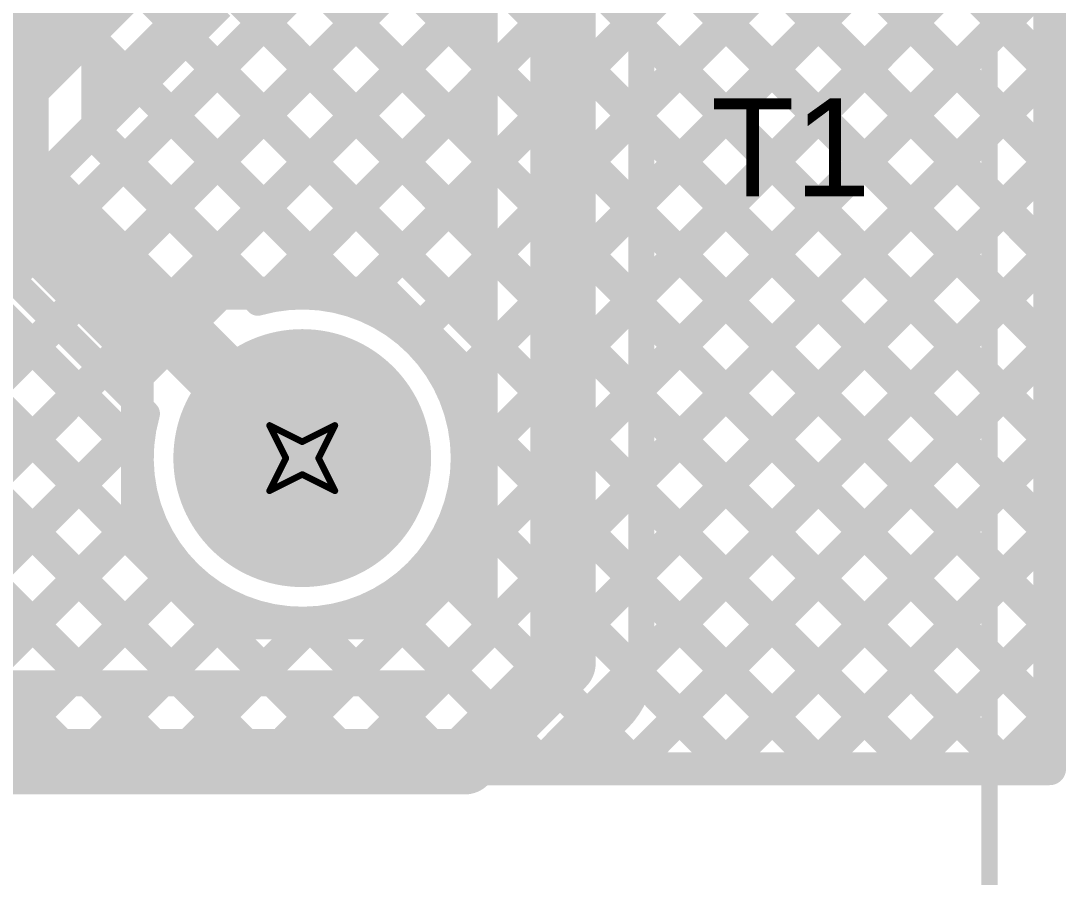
# Model space of a CAD drawing. Header units: inches. Extents: x -1.9 to 9.4, y 0 to 6.7.
# Drawn here: x 0.9603 to 1.28, y 2.0577 to 2.3195 of the extents above; entities that cross this region are included whole.
import ezdxf

# ---------------------------------------------------------------- set-up
doc = ezdxf.new("R2010")
doc.units = ezdxf.units.IN
doc.header["$MEASUREMENT"] = 0
for name, color, linetype in [('Bottom Layer', 5, 'Continuous'), ('Bottom Solder', 6, 'Continuous'), ('Drill Drawing', 1, 'Continuous'), ('Multi-Layer', 9, 'Continuous'), ('Pad Holes', 156, 'Continuous'), ('Top Layer', 1, 'Continuous'), ('Top Overlay', 2, 'Continuous'), ('Top Solder', 216, 'Continuous')]:
    doc.layers.add(name, color=color, linetype=linetype)
doc.styles.add('Arial', font='', dxfattribs={"height": 0.2})
doc.styles.get('Arial').set_extended_font_data('Arial')

# ---------------------------------------------------------------- blocks, each defined once
blk = doc.blocks.new('PE2818_I_1')
at = {"layer": 'Bottom Layer'}
h = blk.add_hatch(color=5, dxfattribs=at)
edge = h.paths.add_edge_path()
edge.add_arc((0.4, -0.4), 0.03543, 0, 360)
at = {"layer": 'Bottom Solder'}
h = blk.add_hatch(color=6, dxfattribs=at)
edge = h.paths.add_edge_path()
edge.add_arc((0.4, -0.4), 0.03943, 0, 360)
at = {"layer": 'Multi-Layer'}
h = blk.add_hatch(color=9, dxfattribs=at)
edge = h.paths.add_edge_path()
edge.add_arc((0.4, -0.4), 0.03543, 0, 360)
at = {"layer": 'Pad Holes'}
h = blk.add_hatch(color=7, dxfattribs=at)
edge = h.paths.add_edge_path()
edge.add_arc((0.4, -0.4), 0.01969, 0, 360)
at = {"layer": 'Top Layer'}
h = blk.add_hatch(color=1, dxfattribs=at)
edge = h.paths.add_edge_path()
edge.add_arc((0.4, -0.4), 0.03543, 0, 360)
at = {"layer": 'Top Solder'}
h = blk.add_hatch(color=216, dxfattribs=at)
edge = h.paths.add_edge_path()
edge.add_arc((0.4, -0.4), 0.03943, 0, 360)
at = {"layer": 'Top Overlay'}
blk.add_lwpolyline([(-0.55118, -0.61024, 0.005, 0.005, 0), (0.55118, -0.61024, 0.005, 0.005, 0)], format="xyseb", dxfattribs=at)

msp = doc.modelspace()

# ---------------------------------------------------------------- linework, layer by layer
at = {"layer": 'Bottom Layer'}
for points in [[(1.27503, 2.09083, 0.01, 0.01, 0), (1.27503, 3.36951, 0.01, 0.01, 0)], [(0.89677, 2.18108, 0.01, 0.01, 0), (1.27503, 2.55933, 0.01, 0.01, 0)], [(1.03334, 2.54631, 0.01, 0.01, 0), (1.27503, 2.30462, 0.01, 0.01, 0)], [(0.83481, 2.09083, 0.01, 0.01, 0), (1.27503, 2.53105, 0.01, 0.01, 0)], [(1.03334, 2.51802, 0.01, 0.01, 0), (1.27503, 2.27633, 0.01, 0.01, 0)], [(0.86309, 2.09083, 0.01, 0.01, 0), (1.27503, 2.50276, 0.01, 0.01, 0)], [(1.03334, 2.48974, 0.01, 0.01, 0), (1.27503, 2.24805, 0.01, 0.01, 0)], [(1.03681, 2.23626, 0.01, 0.01, 0), (1.27503, 2.47448, 0.01, 0.01, 0)], [(1.03334, 2.46145, 0.01, 0.01, 0), (1.27503, 2.21977, 0.01, 0.01, 0)], [(1.06509, 2.23626, 0.01, 0.01, 0), (1.27503, 2.44619, 0.01, 0.01, 0)], [(1.03334, 2.43317, 0.01, 0.01, 0), (1.27503, 2.19148, 0.01, 0.01, 0)], [(1.08247, 2.22535, 0.01, 0.01, 0), (1.27503, 2.41791, 0.01, 0.01, 0)], [(1.03334, 2.40488, 0.01, 0.01, 0), (1.27503, 2.1632, 0.01, 0.01, 0)], [(1.09661, 2.21121, 0.01, 0.01, 0), (1.27503, 2.38962, 0.01, 0.01, 0)], [(1.03334, 2.3766, 0.01, 0.01, 0), (1.27503, 2.13491, 0.01, 0.01, 0)], [(1.09677, 2.18309, 0.01, 0.01, 0), (1.27503, 2.36134, 0.01, 0.01, 0)], [(0.9534, 2.29464, 0.02, 0.02, 0), (1.00834, 2.34958, 0.02, 0.02, 0)], [(1.03334, 2.34832, 0.01, 0.01, 0), (1.27503, 2.10663, 0.01, 0.01, 0)], [(1.0328, 2.09083, 0.01, 0.01, 0), (1.27503, 2.33306, 0.01, 0.01, 0)], [(1.02481, 2.32856, 0.01, 0.01, 0), (1.26254, 2.09083, 0.01, 0.01, 0)], [(0.9784, 2.28214, 0.01, 0.01, 0), (1.02084, 2.32458, 0.01, 0.01, 0)], [(1.01067, 2.31442, 0.01, 0.01, 0), (1.23426, 2.09083, 0.01, 0.01, 0)], [(1.06108, 2.09083, 0.01, 0.01, 0), (1.27503, 2.30477, 0.01, 0.01, 0)], [(0.64933, 2.29464, 0.02, 0.02, 0), (0.9534, 2.29464, 0.02, 0.02, 0)], [(0.99653, 2.30027, 0.01, 0.01, 0), (1.06054, 2.23626, 0.01, 0.01, 0)], [(0.98239, 2.28613, 0.01, 0.01, 0), (1.03226, 2.23626, 0.01, 0.01, 0)], [(0.9659, 2.26964, 0.01, 0.01, 0), (0.9784, 2.28214, 0.01, 0.01, 0)], [(0.9659, 2.26964, 0.01, 0.01, 0), (0.9784, 2.28214, 0.01, 0.01, 0)], [(1.08937, 2.09083, 0.01, 0.01, 0), (1.27503, 2.27649, 0.01, 0.01, 0)], [(0.96825, 2.27199, 0.01, 0.01, 0), (1.01255, 2.22769, 0.01, 0.01, 0)], [(0.85746, 2.26964, 0.01, 0.01, 0), (1.03627, 2.09083, 0.01, 0.01, 0)], [(0.88574, 2.26964, 0.01, 0.01, 0), (1.06455, 2.09083, 0.01, 0.01, 0)], [(0.89677, 2.20936, 0.01, 0.01, 0), (0.95705, 2.26964, 0.01, 0.01, 0)], [(0.91402, 2.26964, 0.01, 0.01, 0), (0.99591, 2.18776, 0.01, 0.01, 0)], [(0.9409, 2.26964, 0.01, 0.01, 0), (0.9659, 2.26964, 0.01, 0.01, 0)], [(0.9409, 2.26964, 0.01, 0.01, 0), (0.9659, 2.26964, 0.01, 0.01, 0)], [(0.94231, 2.26964, 0.01, 0.01, 0), (0.99841, 2.21354, 0.01, 0.01, 0)], [(1.11765, 2.09083, 0.01, 0.01, 0), (1.27503, 2.2482, 0.01, 0.01, 0)], [(0.99591, 2.21104, 0.01, 0.01, 0), (1.02112, 2.23626, 0.01, 0.01, 0)], [(1.02112, 2.23626, 0.01, 0.01, 0), (1.07156, 2.23626, 0.01, 0.01, 0)], [(1.07156, 2.23626, 0.01, 0.01, 0), (1.09677, 2.21104, 0.01, 0.01, 0)], [(1.14593, 2.09083, 0.01, 0.01, 0), (1.27503, 2.21992, 0.01, 0.01, 0)], [(0.99591, 2.16061, 0.01, 0.01, 0), (0.99591, 2.21104, 0.01, 0.01, 0)], [(1.09677, 2.16061, 0.01, 0.01, 0), (1.09677, 2.21104, 0.01, 0.01, 0)], [(0.89677, 2.20204, 0.01, 0.01, 0), (1.00799, 2.09083, 0.01, 0.01, 0)], [(1.09677, 2.20003, 0.01, 0.01, 0), (1.20598, 2.09083, 0.01, 0.01, 0)], [(0.89138, 2.09083, 0.01, 0.01, 0), (0.99591, 2.19536, 0.01, 0.01, 0)], [(1.17422, 2.09083, 0.01, 0.01, 0), (1.27503, 2.19163, 0.01, 0.01, 0)], [(0.89677, 2.17376, 0.01, 0.01, 0), (0.9797, 2.09083, 0.01, 0.01, 0)], [(1.09677, 2.17175, 0.01, 0.01, 0), (1.17769, 2.09083, 0.01, 0.01, 0)], [(0.91966, 2.09083, 0.01, 0.01, 0), (0.99591, 2.16707, 0.01, 0.01, 0)], [(1.2025, 2.09083, 0.01, 0.01, 0), (1.27503, 2.16335, 0.01, 0.01, 0)], [(0.99591, 2.16061, 0.01, 0.01, 0), (1.02112, 2.13539, 0.01, 0.01, 0)], [(1.07156, 2.13539, 0.01, 0.01, 0), (1.09677, 2.16061, 0.01, 0.01, 0)], [(1.0882, 2.15204, 0.01, 0.01, 0), (1.14941, 2.09083, 0.01, 0.01, 0)], [(0.94794, 2.09083, 0.01, 0.01, 0), (1.00682, 2.1497, 0.01, 0.01, 0)], [(1.07406, 2.13789, 0.01, 0.01, 0), (1.12112, 2.09083, 0.01, 0.01, 0)], [(0.97623, 2.09083, 0.01, 0.01, 0), (1.02096, 2.13556, 0.01, 0.01, 0)], [(1.00451, 2.09083, 0.01, 0.01, 0), (1.04908, 2.13539, 0.01, 0.01, 0)], [(1.02112, 2.13539, 0.01, 0.01, 0), (1.07156, 2.13539, 0.01, 0.01, 0)], [(1.04827, 2.13539, 0.01, 0.01, 0), (1.09284, 2.09083, 0.01, 0.01, 0)], [(1.23079, 2.09083, 0.01, 0.01, 0), (1.27503, 2.13507, 0.01, 0.01, 0)], [(1.25907, 2.09083, 0.01, 0.01, 0), (1.27503, 2.10678, 0.01, 0.01, 0)], [(0.01631, 2.09083, 0.01, 0.01, 0), (1.27503, 2.09083, 0.01, 0.01, 0)]]:
    msp.add_lwpolyline(points, format="xyseb", dxfattribs=at)
for points in [[(1.00817, 2.31442, 0.005, 0.005, 1), (1.01317, 2.31442, 0.005, 0.005, 1)], [(1.27253, 2.30477, 0.005, 0.005, 1), (1.27753, 2.30477, 0.005, 0.005, 1)], [(1.27253, 2.30462, 0.005, 0.005, 1), (1.27753, 2.30462, 0.005, 0.005, 1)], [(0.9484, 2.29464, 0.01, 0.01, 1), (0.9584, 2.29464, 0.01, 0.01, 1)], [(0.9484, 2.29464, 0.01, 0.01, 1), (0.9584, 2.29464, 0.01, 0.01, 1)], [(0.99403, 2.30027, 0.005, 0.005, 1), (0.99903, 2.30027, 0.005, 0.005, 1)], [(0.97989, 2.28613, 0.005, 0.005, 1), (0.98489, 2.28613, 0.005, 0.005, 1)], [(0.9759, 2.28214, 0.005, 0.005, 1), (0.9809, 2.28214, 0.005, 0.005, 1)], [(0.9759, 2.28214, 0.005, 0.005, 1), (0.9809, 2.28214, 0.005, 0.005, 1)], [(0.9759, 2.28214, 0.005, 0.005, 1), (0.9809, 2.28214, 0.005, 0.005, 1)], [(1.27253, 2.27649, 0.005, 0.005, 1), (1.27753, 2.27649, 0.005, 0.005, 1)], [(1.27253, 2.27633, 0.005, 0.005, 1), (1.27753, 2.27633, 0.005, 0.005, 1)], [(0.96574, 2.27199, 0.005, 0.005, 1), (0.97074, 2.27199, 0.005, 0.005, 1)], [(0.95455, 2.26964, 0.005, 0.005, 1), (0.95955, 2.26964, 0.005, 0.005, 1)], [(0.9634, 2.26964, 0.005, 0.005, 1), (0.9684, 2.26964, 0.005, 0.005, 1)], [(0.9634, 2.26964, 0.005, 0.005, 1), (0.9684, 2.26964, 0.005, 0.005, 1)], [(0.9634, 2.26964, 0.005, 0.005, 1), (0.9684, 2.26964, 0.005, 0.005, 1)], [(0.9634, 2.26964, 0.005, 0.005, 1), (0.9684, 2.26964, 0.005, 0.005, 1)], [(1.27253, 2.2482, 0.005, 0.005, 1), (1.27753, 2.2482, 0.005, 0.005, 1)], [(1.27253, 2.24805, 0.005, 0.005, 1), (1.27753, 2.24805, 0.005, 0.005, 1)], [(1.01862, 2.23626, 0.005, 0.005, 1), (1.02362, 2.23626, 0.005, 0.005, 1)], [(1.01862, 2.23626, 0.005, 0.005, 1), (1.02362, 2.23626, 0.005, 0.005, 1)], [(1.02976, 2.23626, 0.005, 0.005, 1), (1.03476, 2.23626, 0.005, 0.005, 1)], [(1.03431, 2.23626, 0.005, 0.005, 1), (1.03931, 2.23626, 0.005, 0.005, 1)], [(1.05804, 2.23626, 0.005, 0.005, 1), (1.06304, 2.23626, 0.005, 0.005, 1)], [(1.06259, 2.23626, 0.005, 0.005, 1), (1.06759, 2.23626, 0.005, 0.005, 1)], [(1.06906, 2.23626, 0.005, 0.005, 1), (1.07406, 2.23626, 0.005, 0.005, 1)], [(1.06906, 2.23626, 0.005, 0.005, 1), (1.07406, 2.23626, 0.005, 0.005, 1)], [(1.01005, 2.22769, 0.005, 0.005, 1), (1.01505, 2.22769, 0.005, 0.005, 1)], [(1.07997, 2.22535, 0.005, 0.005, 1), (1.08497, 2.22535, 0.005, 0.005, 1)], [(1.27253, 2.21992, 0.005, 0.005, 1), (1.27753, 2.21992, 0.005, 0.005, 1)], [(1.27253, 2.21977, 0.005, 0.005, 1), (1.27753, 2.21977, 0.005, 0.005, 1)], [(0.99591, 2.21354, 0.005, 0.005, 1), (1.00091, 2.21354, 0.005, 0.005, 1)], [(1.09411, 2.21121, 0.005, 0.005, 1), (1.09911, 2.21121, 0.005, 0.005, 1)], [(0.99341, 2.21104, 0.005, 0.005, 1), (0.99841, 2.21104, 0.005, 0.005, 1)], [(0.99341, 2.21104, 0.005, 0.005, 1), (0.99841, 2.21104, 0.005, 0.005, 1)], [(1.09427, 2.21104, 0.005, 0.005, 1), (1.09927, 2.21104, 0.005, 0.005, 1)], [(1.09427, 2.21104, 0.005, 0.005, 1), (1.09927, 2.21104, 0.005, 0.005, 1)], [(1.09427, 2.20003, 0.005, 0.005, 1), (1.09927, 2.20003, 0.005, 0.005, 1)], [(0.99341, 2.19536, 0.005, 0.005, 1), (0.99841, 2.19536, 0.005, 0.005, 1)], [(1.27253, 2.19163, 0.005, 0.005, 1), (1.27753, 2.19163, 0.005, 0.005, 1)], [(1.27253, 2.19148, 0.005, 0.005, 1), (1.27753, 2.19148, 0.005, 0.005, 1)], [(0.99341, 2.18776, 0.005, 0.005, 1), (0.99841, 2.18776, 0.005, 0.005, 1)], [(1.09427, 2.18309, 0.005, 0.005, 1), (1.09927, 2.18309, 0.005, 0.005, 1)], [(1.09427, 2.17175, 0.005, 0.005, 1), (1.09927, 2.17175, 0.005, 0.005, 1)], [(0.99341, 2.16707, 0.005, 0.005, 1), (0.99841, 2.16707, 0.005, 0.005, 1)], [(1.27253, 2.16335, 0.005, 0.005, 1), (1.27753, 2.16335, 0.005, 0.005, 1)], [(1.27253, 2.1632, 0.005, 0.005, 1), (1.27753, 2.1632, 0.005, 0.005, 1)], [(0.99341, 2.16061, 0.005, 0.005, 1), (0.99841, 2.16061, 0.005, 0.005, 1)], [(0.99341, 2.16061, 0.005, 0.005, 1), (0.99841, 2.16061, 0.005, 0.005, 1)], [(1.09427, 2.16061, 0.005, 0.005, 1), (1.09927, 2.16061, 0.005, 0.005, 1)], [(1.09427, 2.16061, 0.005, 0.005, 1), (1.09927, 2.16061, 0.005, 0.005, 1)], [(1.0857, 2.15204, 0.005, 0.005, 1), (1.0907, 2.15204, 0.005, 0.005, 1)], [(1.00432, 2.1497, 0.005, 0.005, 1), (1.00932, 2.1497, 0.005, 0.005, 1)], [(1.07156, 2.13789, 0.005, 0.005, 1), (1.07656, 2.13789, 0.005, 0.005, 1)], [(1.01846, 2.13556, 0.005, 0.005, 1), (1.02346, 2.13556, 0.005, 0.005, 1)], [(1.01862, 2.13539, 0.005, 0.005, 1), (1.02362, 2.13539, 0.005, 0.005, 1)], [(1.01862, 2.13539, 0.005, 0.005, 1), (1.02362, 2.13539, 0.005, 0.005, 1)], [(1.04577, 2.13539, 0.005, 0.005, 1), (1.05077, 2.13539, 0.005, 0.005, 1)], [(1.04658, 2.13539, 0.005, 0.005, 1), (1.05158, 2.13539, 0.005, 0.005, 1)], [(1.06906, 2.13539, 0.005, 0.005, 1), (1.07406, 2.13539, 0.005, 0.005, 1)], [(1.06906, 2.13539, 0.005, 0.005, 1), (1.07406, 2.13539, 0.005, 0.005, 1)], [(1.27253, 2.13507, 0.005, 0.005, 1), (1.27753, 2.13507, 0.005, 0.005, 1)], [(1.27253, 2.13491, 0.005, 0.005, 1), (1.27753, 2.13491, 0.005, 0.005, 1)], [(1.27253, 2.10678, 0.005, 0.005, 1), (1.27753, 2.10678, 0.005, 0.005, 1)], [(1.27253, 2.10663, 0.005, 0.005, 1), (1.27753, 2.10663, 0.005, 0.005, 1)], [(0.97373, 2.09083, 0.005, 0.005, 1), (0.97873, 2.09083, 0.005, 0.005, 1)], [(0.9772, 2.09083, 0.005, 0.005, 1), (0.9822, 2.09083, 0.005, 0.005, 1)], [(1.00201, 2.09083, 0.005, 0.005, 1), (1.00701, 2.09083, 0.005, 0.005, 1)], [(1.00549, 2.09083, 0.005, 0.005, 1), (1.01049, 2.09083, 0.005, 0.005, 1)], [(1.0303, 2.09083, 0.005, 0.005, 1), (1.0353, 2.09083, 0.005, 0.005, 1)], [(1.03377, 2.09083, 0.005, 0.005, 1), (1.03877, 2.09083, 0.005, 0.005, 1)], [(1.05858, 2.09083, 0.005, 0.005, 1), (1.06358, 2.09083, 0.005, 0.005, 1)], [(1.06205, 2.09083, 0.005, 0.005, 1), (1.06705, 2.09083, 0.005, 0.005, 1)], [(1.08687, 2.09083, 0.005, 0.005, 1), (1.09187, 2.09083, 0.005, 0.005, 1)], [(1.09034, 2.09083, 0.005, 0.005, 1), (1.09534, 2.09083, 0.005, 0.005, 1)], [(1.11515, 2.09083, 0.005, 0.005, 1), (1.12015, 2.09083, 0.005, 0.005, 1)], [(1.11862, 2.09083, 0.005, 0.005, 1), (1.12362, 2.09083, 0.005, 0.005, 1)], [(1.14343, 2.09083, 0.005, 0.005, 1), (1.14843, 2.09083, 0.005, 0.005, 1)], [(1.14691, 2.09083, 0.005, 0.005, 1), (1.15191, 2.09083, 0.005, 0.005, 1)], [(1.17172, 2.09083, 0.005, 0.005, 1), (1.17672, 2.09083, 0.005, 0.005, 1)], [(1.17519, 2.09083, 0.005, 0.005, 1), (1.18019, 2.09083, 0.005, 0.005, 1)], [(1.2, 2.09083, 0.005, 0.005, 1), (1.205, 2.09083, 0.005, 0.005, 1)], [(1.20348, 2.09083, 0.005, 0.005, 1), (1.20848, 2.09083, 0.005, 0.005, 1)], [(1.22829, 2.09083, 0.005, 0.005, 1), (1.23329, 2.09083, 0.005, 0.005, 1)], [(1.23176, 2.09083, 0.005, 0.005, 1), (1.23676, 2.09083, 0.005, 0.005, 1)], [(1.25657, 2.09083, 0.005, 0.005, 1), (1.26157, 2.09083, 0.005, 0.005, 1)], [(1.26004, 2.09083, 0.005, 0.005, 1), (1.26504, 2.09083, 0.005, 0.005, 1)], [(1.27253, 2.09083, 0.005, 0.005, 1), (1.27753, 2.09083, 0.005, 0.005, 1)], [(1.27253, 2.09083, 0.005, 0.005, 1), (1.27753, 2.09083, 0.005, 0.005, 1)]]:
    msp.add_lwpolyline(points, format="xyseb", close=True, dxfattribs=at)
at = {"layer": 'Drill Drawing'}
for points in [[(1.03634, 2.19583, 0.002, 0.002, 0), (1.04634, 2.19083, 0.002, 0.002, 0)], [(1.03634, 2.19583, 0.002, 0.002, 0), (1.04134, 2.18583, 0.002, 0.002, 0)], [(1.04634, 2.19083, 0.002, 0.002, 0), (1.05634, 2.19583, 0.002, 0.002, 0)], [(1.05134, 2.18583, 0.002, 0.002, 0), (1.05634, 2.19583, 0.002, 0.002, 0)], [(1.03634, 2.17583, 0.002, 0.002, 0), (1.04134, 2.18583, 0.002, 0.002, 0)], [(1.05134, 2.18583, 0.002, 0.002, 0), (1.05634, 2.17583, 0.002, 0.002, 0)], [(1.03634, 2.17583, 0.002, 0.002, 0), (1.04634, 2.18083, 0.002, 0.002, 0)], [(1.04634, 2.18083, 0.002, 0.002, 0), (1.05634, 2.17583, 0.002, 0.002, 0)]]:
    msp.add_lwpolyline(points, format="xyseb", dxfattribs=at)
for points in [[(1.03584, 2.19583, 0.001, 0.001, 1), (1.03684, 2.19583, 0.001, 0.001, 1)], [(1.03584, 2.19583, 0.001, 0.001, 1), (1.03684, 2.19583, 0.001, 0.001, 1)], [(1.05584, 2.19583, 0.001, 0.001, 1), (1.05684, 2.19583, 0.001, 0.001, 1)], [(1.05584, 2.19583, 0.001, 0.001, 1), (1.05684, 2.19583, 0.001, 0.001, 1)], [(1.04584, 2.19083, 0.001, 0.001, 1), (1.04684, 2.19083, 0.001, 0.001, 1)], [(1.04584, 2.19083, 0.001, 0.001, 1), (1.04684, 2.19083, 0.001, 0.001, 1)], [(1.04084, 2.18583, 0.001, 0.001, 1), (1.04184, 2.18583, 0.001, 0.001, 1)], [(1.04084, 2.18583, 0.001, 0.001, 1), (1.04184, 2.18583, 0.001, 0.001, 1)], [(1.05084, 2.18583, 0.001, 0.001, 1), (1.05184, 2.18583, 0.001, 0.001, 1)], [(1.05084, 2.18583, 0.001, 0.001, 1), (1.05184, 2.18583, 0.001, 0.001, 1)], [(1.04584, 2.18083, 0.001, 0.001, 1), (1.04684, 2.18083, 0.001, 0.001, 1)], [(1.04584, 2.18083, 0.001, 0.001, 1), (1.04684, 2.18083, 0.001, 0.001, 1)], [(1.03584, 2.17583, 0.001, 0.001, 1), (1.03684, 2.17583, 0.001, 0.001, 1)], [(1.03584, 2.17583, 0.001, 0.001, 1), (1.03684, 2.17583, 0.001, 0.001, 1)], [(1.05584, 2.17583, 0.001, 0.001, 1), (1.05684, 2.17583, 0.001, 0.001, 1)], [(1.05584, 2.17583, 0.001, 0.001, 1), (1.05684, 2.17583, 0.001, 0.001, 1)]]:
    msp.add_lwpolyline(points, format="xyseb", close=True, dxfattribs=at)
at = {"layer": 'Top Layer'}
for points in [[(1.27605, 2.09083, 0.008, 0.008, 0), (1.27605, 2.84963, 0.008, 0.008, 0)], [(0.9588, 2.27337, 0.02, 0.02, 0), (0.9588, 2.42858, 0.02, 0.02, 0)], [(1.00902, 2.40092, 0.008, 0.008, 0), (1.10211, 2.30783, 0.008, 0.008, 0)], [(0.9828, 2.28331, 0.008, 0.008, 0), (0.9828, 2.39096, 0.008, 0.008, 0)], [(0.99069, 2.39096, 0.008, 0.008, 0), (1.10211, 2.27954, 0.008, 0.008, 0)], [(1.15011, 2.32128, 0.008, 0.008, 0), (1.2198, 2.39096, 0.008, 0.008, 0)], [(1.15011, 2.29299, 0.008, 0.008, 0), (1.24808, 2.39096, 0.008, 0.008, 0)], [(1.15011, 2.26471, 0.008, 0.008, 0), (1.27605, 2.39064, 0.008, 0.008, 0)], [(1.1604, 2.39096, 0.008, 0.008, 0), (1.27605, 2.27532, 0.008, 0.008, 0)], [(1.18868, 2.39096, 0.008, 0.008, 0), (1.27605, 2.3036, 0.008, 0.008, 0)], [(0.9828, 2.29538, 0.008, 0.008, 0), (1.07382, 2.38641, 0.008, 0.008, 0)], [(0.78259, 2.3728, 0.008, 0.008, 0), (1.03839, 2.11699, 0.008, 0.008, 0)], [(0.9909, 2.27521, 0.008, 0.008, 0), (1.08796, 2.37226, 0.008, 0.008, 0)], [(1.12611, 2.12303, 0.02, 0.02, 0), (1.12611, 2.36806, 0.02, 0.02, 0)], [(1.14946, 2.37362, 0.008, 0.008, 0), (1.27605, 2.24703, 0.008, 0.008, 0)], [(0.9828, 2.37058, 0.008, 0.008, 0), (1.10211, 2.25126, 0.008, 0.008, 0)], [(1.15011, 2.12303, 0.008, 0.008, 0), (1.15011, 2.36806, 0.008, 0.008, 0)], [(0.76788, 2.35922, 0.008, 0.008, 0), (1.0101, 2.11699, 0.008, 0.008, 0)], [(1.15011, 2.23642, 0.008, 0.008, 0), (1.27605, 2.36236, 0.008, 0.008, 0)], [(1.00504, 2.26106, 0.008, 0.008, 0), (1.1021, 2.35812, 0.008, 0.008, 0)], [(1.10211, 2.13298, 0.008, 0.008, 0), (1.10211, 2.35811, 0.008, 0.008, 0)], [(0.82993, 2.35374, 0.008, 0.008, 0), (0.99691, 2.18675, 0.008, 0.008, 0)], [(1.15011, 2.34468, 0.008, 0.008, 0), (1.27605, 2.21875, 0.008, 0.008, 0)], [(0.9828, 2.34229, 0.008, 0.008, 0), (1.10211, 2.22298, 0.008, 0.008, 0)], [(1.15011, 2.20814, 0.008, 0.008, 0), (1.27605, 2.33407, 0.008, 0.008, 0)], [(1.01919, 2.24692, 0.008, 0.008, 0), (1.10211, 2.32985, 0.008, 0.008, 0)], [(1.15011, 2.3164, 0.008, 0.008, 0), (1.27605, 2.19046, 0.008, 0.008, 0)], [(0.9828, 2.31401, 0.008, 0.008, 0), (1.06534, 2.23146, 0.008, 0.008, 0)], [(1.15011, 2.17986, 0.008, 0.008, 0), (1.27605, 2.30579, 0.008, 0.008, 0)], [(1.03433, 2.23378, 0.008, 0.008, 0), (1.10211, 2.30156, 0.008, 0.008, 0)], [(0.9828, 2.28572, 0.008, 0.008, 0), (1.03466, 2.23386, 0.008, 0.008, 0)], [(1.15011, 2.28811, 0.008, 0.008, 0), (1.27605, 2.16218, 0.008, 0.008, 0)], [(0.9828, 2.28331, 0.008, 0.008, 0), (1.03275, 2.23336, 0.008, 0.008, 0)], [(0.9588, 2.27337, 0.02, 0.02, 0), (1.04634, 2.18583, 0.02, 0.02, 0)], [(1.15011, 2.15157, 0.008, 0.008, 0), (1.27605, 2.27751, 0.008, 0.008, 0)], [(1.06166, 2.23283, 0.008, 0.008, 0), (1.10211, 2.27328, 0.008, 0.008, 0)], [(1.15011, 2.25983, 0.008, 0.008, 0), (1.27605, 2.13389, 0.008, 0.008, 0)], [(0.94183, 2.2564, 0.008, 0.008, 0), (0.99881, 2.19941, 0.008, 0.008, 0)], [(1.15011, 2.12329, 0.008, 0.008, 0), (1.27605, 2.24922, 0.008, 0.008, 0)], [(1.07955, 2.22244, 0.008, 0.008, 0), (1.10211, 2.24499, 0.008, 0.008, 0)], [(0.89539, 2.17969, 0.008, 0.008, 0), (0.95696, 2.24126, 0.008, 0.008, 0)], [(1.03275, 2.23336, 0.008, 0.008, -0.498333), (1.09577, 2.18583, 0.008, 0.008, 0)], [(1.15011, 2.23154, 0.008, 0.008, 0), (1.27605, 2.10561, 0.008, 0.008, 0)], [(0.90504, 2.16106, 0.008, 0.008, 0), (0.9711, 2.22712, 0.008, 0.008, 0)], [(1.14593, 2.09083, 0.008, 0.008, 0), (1.27605, 2.22094, 0.008, 0.008, 0)], [(1.09145, 2.20605, 0.008, 0.008, 0), (1.10211, 2.21671, 0.008, 0.008, 0)], [(0.91919, 2.14692, 0.008, 0.008, 0), (0.98524, 2.21298, 0.008, 0.008, 0)], [(0.89021, 2.2086, 0.008, 0.008, 0), (0.98182, 2.11699, 0.008, 0.008, 0)], [(1.09197, 2.20483, 0.008, 0.008, 0), (1.10211, 2.19469, 0.008, 0.008, 0)], [(1.15011, 2.20326, 0.008, 0.008, 0), (1.26254, 2.09083, 0.008, 0.008, 0)], [(1.09577, 2.18583, 0.008, 0.008, -1.149906), (0.99881, 2.19941, 0.008, 0.008, 0)], [(0.93333, 2.13278, 0.008, 0.008, 0), (0.99839, 2.19784, 0.008, 0.008, 0)], [(1.17422, 2.09083, 0.008, 0.008, 0), (1.27605, 2.19265, 0.008, 0.008, 0)], [(1.09562, 2.18193, 0.008, 0.008, 0), (1.10211, 2.18842, 0.008, 0.008, 0)], [(1.09437, 2.17415, 0.008, 0.008, 0), (1.10211, 2.16641, 0.008, 0.008, 0)], [(1.15011, 2.17498, 0.008, 0.008, 0), (1.23426, 2.09083, 0.008, 0.008, 0)], [(0.94747, 2.11864, 0.008, 0.008, 0), (0.99934, 2.17051, 0.008, 0.008, 0)], [(1.2025, 2.09083, 0.008, 0.008, 0), (1.27605, 2.16437, 0.008, 0.008, 0)], [(1.05896, 2.11699, 0.008, 0.008, 0), (1.10211, 2.16014, 0.008, 0.008, 0)], [(1.08509, 2.15514, 0.008, 0.008, 0), (1.10211, 2.13812, 0.008, 0.008, 0)], [(0.97411, 2.11699, 0.008, 0.008, 0), (1.00973, 2.15261, 0.008, 0.008, 0)], [(1.15011, 2.14669, 0.008, 0.008, 0), (1.20598, 2.09083, 0.008, 0.008, 0)], [(1.06969, 2.14226, 0.008, 0.008, 0), (1.09054, 2.12141, 0.008, 0.008, 0)], [(1.00239, 2.11699, 0.008, 0.008, 0), (1.02612, 2.14072, 0.008, 0.008, 0)], [(1.03068, 2.11699, 0.008, 0.008, 0), (1.05023, 2.13655, 0.008, 0.008, 0)], [(1.04726, 2.1364, 0.008, 0.008, 0), (1.06667, 2.11699, 0.008, 0.008, 0)], [(1.23079, 2.09083, 0.008, 0.008, 0), (1.27605, 2.13608, 0.008, 0.008, 0)], [(1.08613, 2.11699, 0.008, 0.008, 0), (1.10211, 2.13298, 0.008, 0.008, 0)], [(1.09607, 2.09299, 0.02, 0.02, 0), (1.12611, 2.12303, 0.02, 0.02, 0)], [(1.15011, 2.12303, 0.008, 0.008, -0.198912), (1.14308, 2.10606, 0.008, 0.008, 0)], [(1.15011, 2.12303, 0.008, 0.008, -0.198912), (1.14308, 2.10606, 0.008, 0.008, 0)], [(0.94911, 2.11699, 0.008, 0.008, 0), (1.08613, 2.11699, 0.008, 0.008, 0)], [(1.14973, 2.11879, 0.008, 0.008, 0), (1.17769, 2.09083, 0.008, 0.008, 0)], [(1.25907, 2.09083, 0.008, 0.008, 0), (1.27605, 2.1078, 0.008, 0.008, 0)], [(1.12784, 2.09083, 0.008, 0.008, 0), (1.14308, 2.10606, 0.008, 0.008, 0)], [(1.13863, 2.10161, 0.008, 0.008, 0), (1.14941, 2.09083, 0.008, 0.008, 0)], [(0.93917, 2.09299, 0.02, 0.02, 0), (1.09607, 2.09299, 0.02, 0.02, 0)], [(1.12784, 2.09083, 0.008, 0.008, 0), (1.27605, 2.09083, 0.008, 0.008, 0)]]:
    msp.add_lwpolyline(points, format="xyseb", dxfattribs=at)
for points in [[(1.14811, 2.32128, 0.004, 0.004, 1), (1.15211, 2.32128, 0.004, 0.004, 1)], [(1.14811, 2.3164, 0.004, 0.004, 1), (1.15211, 2.3164, 0.004, 0.004, 1)], [(0.9808, 2.31401, 0.004, 0.004, 1), (0.9848, 2.31401, 0.004, 0.004, 1)], [(1.10011, 2.30783, 0.004, 0.004, 1), (1.10411, 2.30783, 0.004, 0.004, 1)], [(1.27405, 2.30579, 0.004, 0.004, 1), (1.27805, 2.30579, 0.004, 0.004, 1)], [(1.27405, 2.3036, 0.004, 0.004, 1), (1.27805, 2.3036, 0.004, 0.004, 1)], [(1.10011, 2.30156, 0.004, 0.004, 1), (1.10411, 2.30156, 0.004, 0.004, 1)], [(0.9808, 2.29538, 0.004, 0.004, 1), (0.9848, 2.29538, 0.004, 0.004, 1)], [(1.14811, 2.29299, 0.004, 0.004, 1), (1.15211, 2.29299, 0.004, 0.004, 1)], [(0.9808, 2.28572, 0.004, 0.004, 1), (0.9848, 2.28572, 0.004, 0.004, 1)], [(1.14811, 2.28811, 0.004, 0.004, 1), (1.15211, 2.28811, 0.004, 0.004, 1)], [(0.9808, 2.28331, 0.004, 0.004, 1), (0.9848, 2.28331, 0.004, 0.004, 1)], [(0.9808, 2.28331, 0.004, 0.004, 1), (0.9848, 2.28331, 0.004, 0.004, 1)], [(0.9538, 2.27337, 0.01, 0.01, 1), (0.9638, 2.27337, 0.01, 0.01, 1)], [(0.9538, 2.27337, 0.01, 0.01, 1), (0.9638, 2.27337, 0.01, 0.01, 1)], [(1.10011, 2.27954, 0.004, 0.004, 1), (1.10411, 2.27954, 0.004, 0.004, 1)], [(1.27405, 2.27751, 0.004, 0.004, 1), (1.27805, 2.27751, 0.004, 0.004, 1)], [(0.9889, 2.27521, 0.004, 0.004, 1), (0.9929, 2.27521, 0.004, 0.004, 1)], [(1.10011, 2.27328, 0.004, 0.004, 1), (1.10411, 2.27328, 0.004, 0.004, 1)], [(1.27405, 2.27532, 0.004, 0.004, 1), (1.27805, 2.27532, 0.004, 0.004, 1)], [(1.14811, 2.26471, 0.004, 0.004, 1), (1.15211, 2.26471, 0.004, 0.004, 1)], [(1.00304, 2.26106, 0.004, 0.004, 1), (1.00704, 2.26106, 0.004, 0.004, 1)], [(1.14811, 2.25983, 0.004, 0.004, 1), (1.15211, 2.25983, 0.004, 0.004, 1)], [(1.10011, 2.25126, 0.004, 0.004, 1), (1.10411, 2.25126, 0.004, 0.004, 1)], [(1.27405, 2.24922, 0.004, 0.004, 1), (1.27805, 2.24922, 0.004, 0.004, 1)], [(1.01719, 2.24692, 0.004, 0.004, 1), (1.02119, 2.24692, 0.004, 0.004, 1)], [(1.10011, 2.24499, 0.004, 0.004, 1), (1.10411, 2.24499, 0.004, 0.004, 1)], [(1.27405, 2.24703, 0.004, 0.004, 1), (1.27805, 2.24703, 0.004, 0.004, 1)], [(0.95496, 2.24126, 0.004, 0.004, 1), (0.95896, 2.24126, 0.004, 0.004, 1)], [(1.14811, 2.23642, 0.004, 0.004, 1), (1.15211, 2.23642, 0.004, 0.004, 1)], [(1.03075, 2.23336, 0.004, 0.004, 1), (1.03475, 2.23336, 0.004, 0.004, 1)], [(1.03075, 2.23336, 0.004, 0.004, 1), (1.03475, 2.23336, 0.004, 0.004, 1)], [(1.03233, 2.23378, 0.004, 0.004, 1), (1.03633, 2.23378, 0.004, 0.004, 1)], [(1.03266, 2.23386, 0.004, 0.004, 1), (1.03666, 2.23386, 0.004, 0.004, 1)], [(1.05966, 2.23283, 0.004, 0.004, 1), (1.06366, 2.23283, 0.004, 0.004, 1)], [(1.06334, 2.23146, 0.004, 0.004, 1), (1.06734, 2.23146, 0.004, 0.004, 1)], [(1.14811, 2.23154, 0.004, 0.004, 1), (1.15211, 2.23154, 0.004, 0.004, 1)], [(0.9691, 2.22712, 0.004, 0.004, 1), (0.9731, 2.22712, 0.004, 0.004, 1)], [(1.07755, 2.22244, 0.004, 0.004, 1), (1.08155, 2.22244, 0.004, 0.004, 1)], [(1.10011, 2.22298, 0.004, 0.004, 1), (1.10411, 2.22298, 0.004, 0.004, 1)], [(1.27405, 2.22094, 0.004, 0.004, 1), (1.27805, 2.22094, 0.004, 0.004, 1)], [(1.27405, 2.21875, 0.004, 0.004, 1), (1.27805, 2.21875, 0.004, 0.004, 1)], [(1.10011, 2.21671, 0.004, 0.004, 1), (1.10411, 2.21671, 0.004, 0.004, 1)], [(0.98324, 2.21298, 0.004, 0.004, 1), (0.98724, 2.21298, 0.004, 0.004, 1)], [(1.08945, 2.20605, 0.004, 0.004, 1), (1.09345, 2.20605, 0.004, 0.004, 1)], [(1.14811, 2.20814, 0.004, 0.004, 1), (1.15211, 2.20814, 0.004, 0.004, 1)], [(1.08997, 2.20483, 0.004, 0.004, 1), (1.09397, 2.20483, 0.004, 0.004, 1)], [(1.14811, 2.20326, 0.004, 0.004, 1), (1.15211, 2.20326, 0.004, 0.004, 1)], [(0.99681, 2.19941, 0.004, 0.004, 1), (1.00081, 2.19941, 0.004, 0.004, 1)], [(0.99681, 2.19941, 0.004, 0.004, 1), (1.00081, 2.19941, 0.004, 0.004, 1)], [(0.99639, 2.19784, 0.004, 0.004, 1), (1.00039, 2.19784, 0.004, 0.004, 1)], [(1.10011, 2.19469, 0.004, 0.004, 1), (1.10411, 2.19469, 0.004, 0.004, 1)], [(1.04134, 2.18583, 0.01, 0.01, 1), (1.05134, 2.18583, 0.01, 0.01, 1)], [(1.27405, 2.19265, 0.004, 0.004, 1), (1.27805, 2.19265, 0.004, 0.004, 1)], [(1.27405, 2.19046, 0.004, 0.004, 1), (1.27805, 2.19046, 0.004, 0.004, 1)], [(0.99491, 2.18675, 0.004, 0.004, 1), (0.99891, 2.18675, 0.004, 0.004, 1)], [(1.10011, 2.18842, 0.004, 0.004, 1), (1.10411, 2.18842, 0.004, 0.004, 1)], [(1.09377, 2.18583, 0.004, 0.004, 1), (1.09777, 2.18583, 0.004, 0.004, 1)], [(1.09377, 2.18583, 0.004, 0.004, 1), (1.09777, 2.18583, 0.004, 0.004, 1)], [(1.09362, 2.18193, 0.004, 0.004, 1), (1.09762, 2.18193, 0.004, 0.004, 1)], [(1.14811, 2.17986, 0.004, 0.004, 1), (1.15211, 2.17986, 0.004, 0.004, 1)], [(1.09237, 2.17415, 0.004, 0.004, 1), (1.09637, 2.17415, 0.004, 0.004, 1)], [(1.14811, 2.17498, 0.004, 0.004, 1), (1.15211, 2.17498, 0.004, 0.004, 1)], [(0.99734, 2.17051, 0.004, 0.004, 1), (1.00134, 2.17051, 0.004, 0.004, 1)], [(1.10011, 2.16641, 0.004, 0.004, 1), (1.10411, 2.16641, 0.004, 0.004, 1)], [(1.27405, 2.16437, 0.004, 0.004, 1), (1.27805, 2.16437, 0.004, 0.004, 1)], [(1.27405, 2.16218, 0.004, 0.004, 1), (1.27805, 2.16218, 0.004, 0.004, 1)], [(1.10011, 2.16014, 0.004, 0.004, 1), (1.10411, 2.16014, 0.004, 0.004, 1)], [(1.08309, 2.15514, 0.004, 0.004, 1), (1.08709, 2.15514, 0.004, 0.004, 1)], [(1.00773, 2.15261, 0.004, 0.004, 1), (1.01173, 2.15261, 0.004, 0.004, 1)], [(1.14811, 2.15157, 0.004, 0.004, 1), (1.15211, 2.15157, 0.004, 0.004, 1)], [(1.14811, 2.14669, 0.004, 0.004, 1), (1.15211, 2.14669, 0.004, 0.004, 1)], [(1.06769, 2.14226, 0.004, 0.004, 1), (1.07169, 2.14226, 0.004, 0.004, 1)], [(1.02412, 2.14072, 0.004, 0.004, 1), (1.02812, 2.14072, 0.004, 0.004, 1)], [(1.04526, 2.1364, 0.004, 0.004, 1), (1.04926, 2.1364, 0.004, 0.004, 1)], [(1.04823, 2.13655, 0.004, 0.004, 1), (1.05223, 2.13655, 0.004, 0.004, 1)], [(1.10011, 2.13812, 0.004, 0.004, 1), (1.10411, 2.13812, 0.004, 0.004, 1)], [(1.27405, 2.13608, 0.004, 0.004, 1), (1.27805, 2.13608, 0.004, 0.004, 1)], [(1.10011, 2.13298, 0.004, 0.004, 1), (1.10411, 2.13298, 0.004, 0.004, 1)], [(1.10011, 2.13298, 0.004, 0.004, 1), (1.10411, 2.13298, 0.004, 0.004, 1)], [(1.27405, 2.13389, 0.004, 0.004, 1), (1.27805, 2.13389, 0.004, 0.004, 1)], [(1.12111, 2.12303, 0.01, 0.01, 1), (1.13111, 2.12303, 0.01, 0.01, 1)], [(1.12111, 2.12303, 0.01, 0.01, 1), (1.13111, 2.12303, 0.01, 0.01, 1)], [(1.14811, 2.12329, 0.004, 0.004, 1), (1.15211, 2.12329, 0.004, 0.004, 1)], [(1.14811, 2.12303, 0.004, 0.004, 1), (1.15211, 2.12303, 0.004, 0.004, 1)], [(1.14811, 2.12303, 0.004, 0.004, 1), (1.15211, 2.12303, 0.004, 0.004, 1)], [(1.14811, 2.12303, 0.004, 0.004, 1), (1.15211, 2.12303, 0.004, 0.004, 1)], [(1.08854, 2.12141, 0.004, 0.004, 1), (1.09254, 2.12141, 0.004, 0.004, 1)], [(0.97211, 2.11699, 0.004, 0.004, 1), (0.97611, 2.11699, 0.004, 0.004, 1)], [(0.97982, 2.11699, 0.004, 0.004, 1), (0.98382, 2.11699, 0.004, 0.004, 1)], [(1.00039, 2.11699, 0.004, 0.004, 1), (1.00439, 2.11699, 0.004, 0.004, 1)], [(1.0081, 2.11699, 0.004, 0.004, 1), (1.0121, 2.11699, 0.004, 0.004, 1)], [(1.02868, 2.11699, 0.004, 0.004, 1), (1.03268, 2.11699, 0.004, 0.004, 1)], [(1.03639, 2.11699, 0.004, 0.004, 1), (1.04039, 2.11699, 0.004, 0.004, 1)], [(1.05696, 2.11699, 0.004, 0.004, 1), (1.06096, 2.11699, 0.004, 0.004, 1)], [(1.06467, 2.11699, 0.004, 0.004, 1), (1.06867, 2.11699, 0.004, 0.004, 1)], [(1.08413, 2.11699, 0.004, 0.004, 1), (1.08813, 2.11699, 0.004, 0.004, 1)], [(1.08413, 2.11699, 0.004, 0.004, 1), (1.08813, 2.11699, 0.004, 0.004, 1)], [(1.14773, 2.11879, 0.004, 0.004, 1), (1.15173, 2.11879, 0.004, 0.004, 1)], [(1.27405, 2.1078, 0.004, 0.004, 1), (1.27805, 2.1078, 0.004, 0.004, 1)], [(1.14108, 2.10606, 0.004, 0.004, 1), (1.14508, 2.10606, 0.004, 0.004, 1)], [(1.14108, 2.10606, 0.004, 0.004, 1), (1.14508, 2.10606, 0.004, 0.004, 1)], [(1.14108, 2.10606, 0.004, 0.004, 1), (1.14508, 2.10606, 0.004, 0.004, 1)], [(1.27405, 2.10561, 0.004, 0.004, 1), (1.27805, 2.10561, 0.004, 0.004, 1)], [(1.13663, 2.10161, 0.004, 0.004, 1), (1.14063, 2.10161, 0.004, 0.004, 1)], [(1.09107, 2.09299, 0.01, 0.01, 1), (1.10107, 2.09299, 0.01, 0.01, 1)], [(1.09107, 2.09299, 0.01, 0.01, 1), (1.10107, 2.09299, 0.01, 0.01, 1)], [(1.12584, 2.09083, 0.004, 0.004, 1), (1.12984, 2.09083, 0.004, 0.004, 1)], [(1.12584, 2.09083, 0.004, 0.004, 1), (1.12984, 2.09083, 0.004, 0.004, 1)], [(1.14393, 2.09083, 0.004, 0.004, 1), (1.14793, 2.09083, 0.004, 0.004, 1)], [(1.14741, 2.09083, 0.004, 0.004, 1), (1.15141, 2.09083, 0.004, 0.004, 1)], [(1.17222, 2.09083, 0.004, 0.004, 1), (1.17622, 2.09083, 0.004, 0.004, 1)], [(1.17569, 2.09083, 0.004, 0.004, 1), (1.17969, 2.09083, 0.004, 0.004, 1)], [(1.2005, 2.09083, 0.004, 0.004, 1), (1.2045, 2.09083, 0.004, 0.004, 1)], [(1.20398, 2.09083, 0.004, 0.004, 1), (1.20798, 2.09083, 0.004, 0.004, 1)], [(1.22879, 2.09083, 0.004, 0.004, 1), (1.23279, 2.09083, 0.004, 0.004, 1)], [(1.23226, 2.09083, 0.004, 0.004, 1), (1.23626, 2.09083, 0.004, 0.004, 1)], [(1.25707, 2.09083, 0.004, 0.004, 1), (1.26107, 2.09083, 0.004, 0.004, 1)], [(1.26054, 2.09083, 0.004, 0.004, 1), (1.26454, 2.09083, 0.004, 0.004, 1)], [(1.27405, 2.09083, 0.004, 0.004, 1), (1.27805, 2.09083, 0.004, 0.004, 1)], [(1.27405, 2.09083, 0.004, 0.004, 1), (1.27805, 2.09083, 0.004, 0.004, 1)]]:
    msp.add_lwpolyline(points, format="xyseb", close=True, dxfattribs=at)

# ---------------------------------------------------------------- block references
at = {"rotation": 90}
msp.add_blockref('PE2818_I_1', (0.64634, 1.78583), dxfattribs=at)

# ---------------------------------------------------------------- texts
at = {"layer": 'Top Overlay', "style": 'Arial'}
msp.add_text('T1', height=0.03, dxfattribs=at).set_placement((1.17135, 2.26583))

doc.saveas('drawing.dxf')
